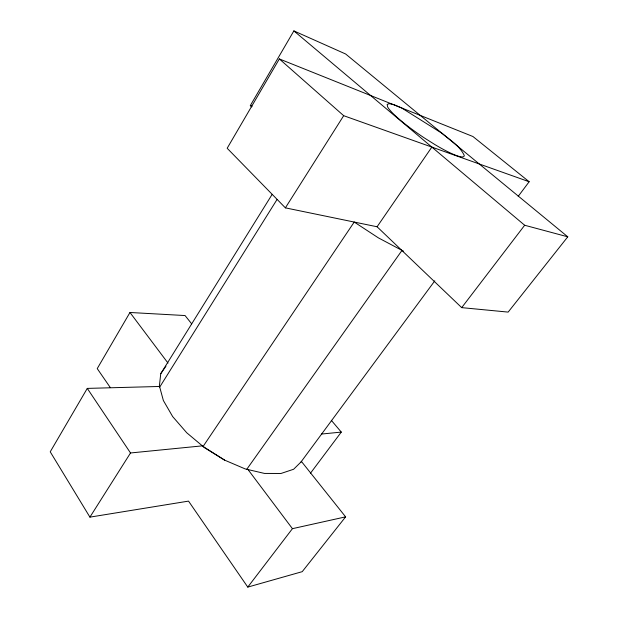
<?xml version="1.0" encoding="UTF-8"?>
<svg xmlns="http://www.w3.org/2000/svg" width="618" height="618" viewBox="0 0 618 618"><rect width="100%" height="100%" fill="white"/><g stroke="black" fill="none" stroke-linecap="round" stroke-linejoin="round"><path stroke-width="0.93" d="M272.175 194.338L160.75 373.689L159.39 385.887L163.368 400.526L172.669 416.586L186.752 432.778L204.573 447.733L224.62 460.124L245.168 468.907L264.473 473.427L281.005 473.473L293.62 469.263L301.63 461.36M251.704 106.914L250.321 105.593L293.874 30.9L345.64 53.998L567.772 236.818L508.15 312.098L461.7 307.633L377.088 226.767L285.385 207.857L227.169 148.266L279.344 58.934L472.932 136.516L529.155 181.738L518.201 196.354M191.665 323.832L185.06 315.551L129.973 312.484L97.235 368.606L110.321 387.594M159.552 386.474L87.277 388.398L50.228 451.812L89.919 517.135L188.529 501.113L247.779 587.1L302.225 571.665L345.616 516.857L301.476 461.515M159.714 387.069L276.957 199.622M285.385 207.857L343.685 115.69L529.155 181.738M89.919 517.135L130.514 452.971L202.333 445.856M377.088 226.767L431.851 147.084M160.75 373.689L165.964 366.173M246.783 469.286L401.932 250.506M300.974 462.009L434.802 280.835M310.429 473.272L341.291 432.09L331.302 420.31M247.779 587.1L292.43 528.668L345.616 516.857M461.7 307.633L524.674 225.253L567.772 236.818M321.345 434.068L341.291 432.09M250.321 105.593L252.144 106.188M403.631 251.24L378.401 237.876L354.222 222.047L203.075 446.474L224.62 460.124M293.874 30.9L524.674 225.253M279.344 58.934L343.685 115.69M129.973 312.484L168.003 363.09M248.027 469.58L292.43 528.668M87.277 388.398L130.514 452.971M389.278 103.631L387.162 104.411L387.664 106.976A46.358 7.099 34.1 0 0 424.396 137.968L434.894 144.581A46.358 7.099 34.1 0 0 464.242 155.388C459.645 145.84 449.95 139.946 442.032 133.333L401.576 107.918L393.79 104.627L389.278 103.631"/></g></svg>
